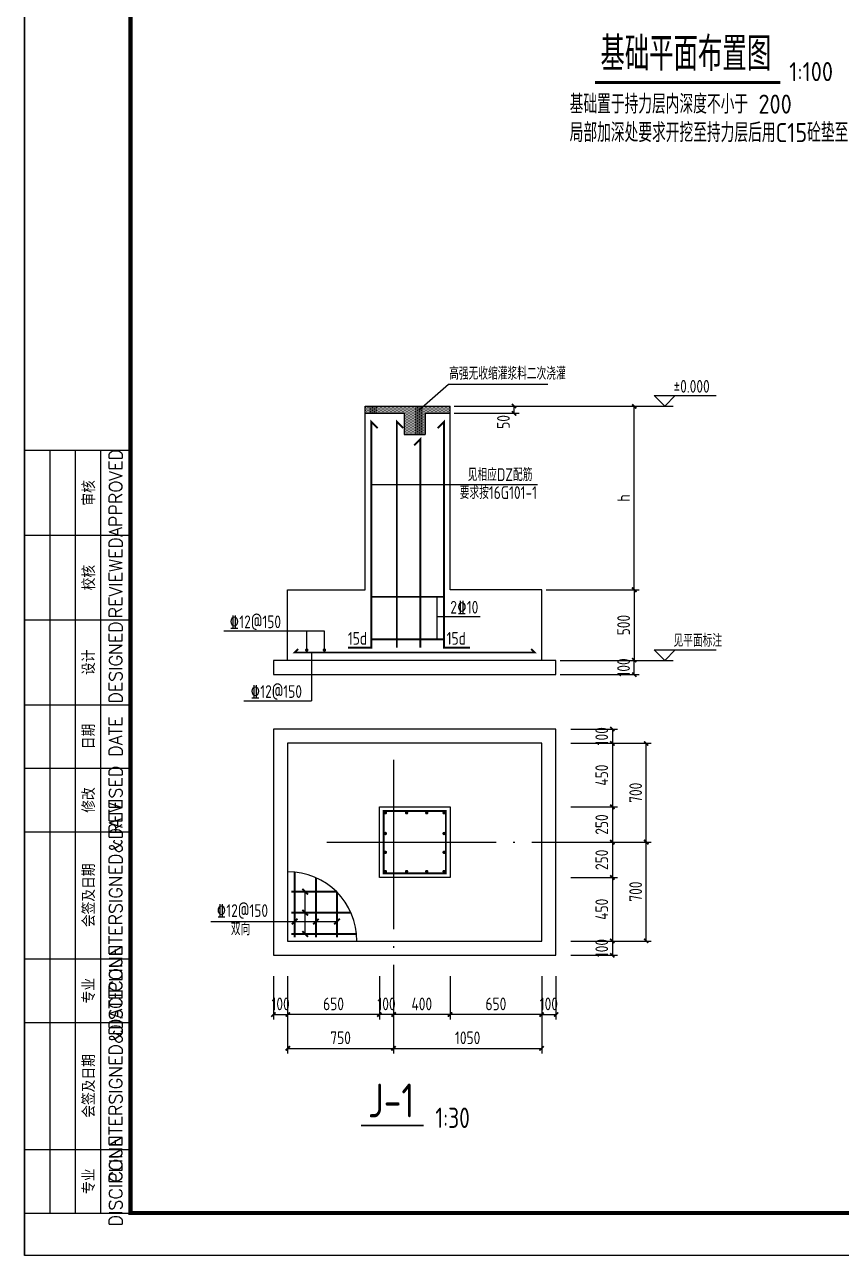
# Model space of a CAD drawing. Header units: millimetres. Extents: x 865974 to 875117, y 40174 to 44891.
# Drawn here: x 866921 to 867113.8, y 40173.6 to 40464.1 of the extents above; entities that cross this region are included whole.
import ezdxf
from ezdxf.enums import TextEntityAlignment as Align

# ---------------------------------------------------------------- set-up
doc = ezdxf.new("R2010")
doc.units = ezdxf.units.MM
doc.header["$LTSCALE"] = 1000
doc.header["$MEASUREMENT"] = 0
doc.linetypes.add('DOTE', pattern=[2.42, 2, -0.2, 0.02, -0.2])
for name, color, linetype in [('1505', 2, 'Continuous'), ('1525', 1, 'Continuous'), ('1526', 7, 'Continuous'), ('1527', 7, 'Continuous'), ('1530', 253, 'Continuous'), ('1534', 7, 'Continuous'), ('DIM', 7, 'Continuous'), ('DOTE', 1, 'DOTE'), ('NUM', 7, 'Continuous'), ('图名下划线', 7, 'Continuous'), ('文字', 7, 'Continuous'), ('构造柱', 3, 'Continuous')]:
    doc.layers.add(name, color=color, linetype=linetype)
doc.styles.add('ECEC_TK', font='txt_l.shx', dxfattribs={"bigfont": 'hztxt_l.shx'})
doc.styles.add('GBHZ', font='gbenor.shx', dxfattribs={"width": 0.9, "bigfont": 'gbcbig.shx'})
doc.dimstyles.new('Y30', dxfattribs={"dimscale": 0, "dimtxt": 3, "dimasz": 0.01, "dimexe": 1.2, "dimexo": 1, "dimgap": 1, "dimtad": 1, "dimdec": 0, "dimlfac": 30, "dimzin": 0, "dimdsep": 46, "dimtxsty": 'GBHZ', "dimblk1": 'DX', "dimblk2": 'DX', "dimsah": 1, "dimcen": 0.09, "dimdle": 1, "dimadec": 0, "dimazin": 0, "dimtfac": 1, "dimtdec": 0, "dimtix": 1, "dimtmove": 2, "dimatfit": 3, "dimldrblk": 'DX', "dimfxl": 0, "dimtolj": 1, "dimtzin": 0, "dimarcsym": 0})

# ---------------------------------------------------------------- blocks, each defined once
blk = doc.blocks.new('DX')
at = {"color": 0, "linetype": 'ByBlock', "const_width": 40}
blk.add_lwpolyline([(-54, -51), (46, 49)], dxfattribs=at)
blk = doc.blocks.new('*D596')
at = {"layer": 'Defpoints', "color": 0, "transparency": 16777216}
for p in [(866979.76, 40240.53), (866983.09, 40240.53), (866983.09, 40230.44)]:
    blk.add_point(p, dxfattribs=at)
at = {"layer": 'DIM', "color": 0, "lineweight": -2, "transparency": 16777216}
for p, q in [((866979.76, 40239.53), (866979.76, 40229.24)), ((866983.09, 40239.53), (866983.09, 40229.24)), ((866979.75, 40230.44), (866979.74, 40230.44)), ((866979.76, 40230.44), (866983.09, 40230.44)), ((866983.1, 40230.44), (866983.11, 40230.44))]:
    blk.add_line(p, q, dxfattribs=at)
at = {"layer": 'DIM', "color": 0, "lineweight": -2, "transparency": 16777216, "xscale": 0.01, "yscale": 0.01, "zscale": 0.01}
blk.add_blockref('DX', (866979.76, 40230.44), dxfattribs=at)
at = {"layer": 'DIM', "color": 0, "lineweight": -2, "transparency": 16777216, "xscale": 0.01, "yscale": 0.01, "zscale": 0.01, "rotation": 180}
blk.add_blockref('DX', (866983.09, 40230.44), dxfattribs=at)
at = {"layer": 'DIM', "color": 0, "transparency": 16777216, "insert": (866981.43, 40232.94), "char_height": 3, "attachment_point": 5, "style": 'GBHZ'}
blk.add_mtext('\\A1;100', dxfattribs=at)
blk = doc.blocks.new('*D597')
at = {"layer": 'Defpoints', "color": 0, "transparency": 16777216}
for p in [(867021.43, 40240.53), (867043.09, 40240.53), (867021.43, 40230.44)]:
    blk.add_point(p, dxfattribs=at)
at = {"layer": 'DIM', "color": 0, "lineweight": -2, "transparency": 16777216}
for p, q in [((867021.43, 40239.53), (867021.43, 40229.24)), ((867043.09, 40239.53), (867043.09, 40229.24)), ((867043.08, 40230.44), (867021.44, 40230.44))]:
    blk.add_line(p, q, dxfattribs=at)
at = {"layer": 'DIM', "color": 0, "lineweight": -2, "transparency": 16777216, "xscale": 0.01, "yscale": 0.01, "zscale": 0.01, "rotation": 180}
blk.add_blockref('DX', (867021.43, 40230.44), dxfattribs=at)
at = {"layer": 'DIM', "color": 0, "lineweight": -2, "transparency": 16777216, "xscale": 0.01, "yscale": 0.01, "zscale": 0.01}
blk.add_blockref('DX', (867043.09, 40230.44), dxfattribs=at)
at = {"layer": 'DIM', "color": 0, "transparency": 16777216, "insert": (867032.26, 40232.94), "char_height": 3, "attachment_point": 5, "style": 'GBHZ'}
blk.add_mtext('\\A1;650', dxfattribs=at)
blk = doc.blocks.new('*D598')
at = {"layer": 'Defpoints', "color": 0, "transparency": 16777216}
for p in [(867008.09, 40240.53), (867021.43, 40240.53), (867008.09, 40230.44)]:
    blk.add_point(p, dxfattribs=at)
at = {"layer": 'DIM', "color": 0, "lineweight": -2, "transparency": 16777216}
for p, q in [((867008.09, 40239.53), (867008.09, 40229.24)), ((867021.43, 40239.53), (867021.43, 40229.24)), ((867021.42, 40230.44), (867008.1, 40230.44))]:
    blk.add_line(p, q, dxfattribs=at)
at = {"layer": 'DIM', "color": 0, "lineweight": -2, "transparency": 16777216, "xscale": 0.01, "yscale": 0.01, "zscale": 0.01, "rotation": 180}
blk.add_blockref('DX', (867008.09, 40230.44), dxfattribs=at)
at = {"layer": 'DIM', "color": 0, "lineweight": -2, "transparency": 16777216, "xscale": 0.01, "yscale": 0.01, "zscale": 0.01}
blk.add_blockref('DX', (867021.43, 40230.44), dxfattribs=at)
at = {"layer": 'DIM', "color": 0, "transparency": 16777216, "insert": (867014.76, 40232.94), "char_height": 3, "attachment_point": 5, "style": 'GBHZ'}
blk.add_mtext('\\A1;400', dxfattribs=at)
blk = doc.blocks.new('*D599')
at = {"layer": 'Defpoints', "color": 0, "transparency": 16777216}
for p in [(867004.76, 40240.53), (867008.09, 40240.53), (867004.76, 40230.44)]:
    blk.add_point(p, dxfattribs=at)
at = {"layer": 'DIM', "color": 0, "lineweight": -2, "transparency": 16777216}
for p, q in [((867004.76, 40239.53), (867004.76, 40229.24)), ((867008.09, 40239.53), (867008.09, 40229.24)), ((867004.75, 40230.44), (867004.74, 40230.44)), ((867008.09, 40230.44), (867004.76, 40230.44)), ((867008.1, 40230.44), (867008.11, 40230.44))]:
    blk.add_line(p, q, dxfattribs=at)
at = {"layer": 'DIM', "color": 0, "lineweight": -2, "transparency": 16777216, "xscale": 0.01, "yscale": 0.01, "zscale": 0.01}
blk.add_blockref('DX', (867004.76, 40230.44), dxfattribs=at)
at = {"layer": 'DIM', "color": 0, "lineweight": -2, "transparency": 16777216, "xscale": 0.01, "yscale": 0.01, "zscale": 0.01, "rotation": 180}
blk.add_blockref('DX', (867008.09, 40230.44), dxfattribs=at)
at = {"layer": 'DIM', "color": 0, "transparency": 16777216, "insert": (867006.43, 40232.94), "char_height": 3, "attachment_point": 5, "style": 'GBHZ'}
blk.add_mtext('\\A1;100', dxfattribs=at)
blk = doc.blocks.new('*D600')
at = {"layer": 'Defpoints', "color": 0, "transparency": 16777216}
for p in [(866983.09, 40240.53), (867004.76, 40240.53), (866983.09, 40230.44)]:
    blk.add_point(p, dxfattribs=at)
at = {"layer": 'DIM', "color": 0, "lineweight": -2, "transparency": 16777216}
for p, q in [((866983.09, 40239.53), (866983.09, 40229.24)), ((867004.76, 40239.53), (867004.76, 40229.24)), ((867004.75, 40230.44), (866983.1, 40230.44))]:
    blk.add_line(p, q, dxfattribs=at)
at = {"layer": 'DIM', "color": 0, "lineweight": -2, "transparency": 16777216, "xscale": 0.01, "yscale": 0.01, "zscale": 0.01, "rotation": 180}
blk.add_blockref('DX', (866983.09, 40230.44), dxfattribs=at)
at = {"layer": 'DIM', "color": 0, "lineweight": -2, "transparency": 16777216, "xscale": 0.01, "yscale": 0.01, "zscale": 0.01}
blk.add_blockref('DX', (867004.76, 40230.44), dxfattribs=at)
at = {"layer": 'DIM', "color": 0, "transparency": 16777216, "insert": (866993.93, 40232.94), "char_height": 3, "attachment_point": 5, "style": 'GBHZ'}
blk.add_mtext('\\A1;650', dxfattribs=at)
blk = doc.blocks.new('*D601')
at = {"layer": 'Defpoints', "color": 0, "transparency": 16777216}
for p in [(867043.09, 40240.53), (867046.43, 40240.53), (867046.43, 40230.44)]:
    blk.add_point(p, dxfattribs=at)
at = {"layer": 'DIM', "color": 0, "lineweight": -2, "transparency": 16777216}
for p, q in [((867043.09, 40239.53), (867043.09, 40229.24)), ((867046.43, 40239.53), (867046.43, 40229.24)), ((867043.08, 40230.44), (867043.07, 40230.44)), ((867043.09, 40230.44), (867046.43, 40230.44)), ((867046.44, 40230.44), (867046.45, 40230.44))]:
    blk.add_line(p, q, dxfattribs=at)
at = {"layer": 'DIM', "color": 0, "lineweight": -2, "transparency": 16777216, "xscale": 0.01, "yscale": 0.01, "zscale": 0.01}
blk.add_blockref('DX', (867043.09, 40230.44), dxfattribs=at)
at = {"layer": 'DIM', "color": 0, "lineweight": -2, "transparency": 16777216, "xscale": 0.01, "yscale": 0.01, "zscale": 0.01, "rotation": 180}
blk.add_blockref('DX', (867046.43, 40230.44), dxfattribs=at)
at = {"layer": 'DIM', "color": 0, "transparency": 16777216, "insert": (867044.76, 40232.94), "char_height": 3, "attachment_point": 5, "style": 'GBHZ'}
blk.add_mtext('\\A1;100', dxfattribs=at)
blk = doc.blocks.new('*D602')
at = {"layer": 'Defpoints', "color": 0, "transparency": 16777216}
for p in [(866983.09, 40240.53), (867008.09, 40240.53), (867008.09, 40222.44)]:
    blk.add_point(p, dxfattribs=at)
at = {"layer": 'DIM', "color": 0, "lineweight": -2, "transparency": 16777216}
for p, q in [((866983.09, 40239.53), (866983.09, 40221.24)), ((867008.09, 40239.53), (867008.09, 40221.24)), ((866983.1, 40222.44), (867008.08, 40222.44))]:
    blk.add_line(p, q, dxfattribs=at)
at = {"layer": 'DIM', "color": 0, "lineweight": -2, "transparency": 16777216, "xscale": 0.01, "yscale": 0.01, "zscale": 0.01, "rotation": 180}
blk.add_blockref('DX', (866983.09, 40222.44), dxfattribs=at)
at = {"layer": 'DIM', "color": 0, "lineweight": -2, "transparency": 16777216, "xscale": 0.01, "yscale": 0.01, "zscale": 0.01}
blk.add_blockref('DX', (867008.09, 40222.44), dxfattribs=at)
at = {"layer": 'DIM', "color": 0, "transparency": 16777216, "insert": (866995.59, 40224.94), "char_height": 3, "attachment_point": 5, "style": 'GBHZ'}
blk.add_mtext('\\A1;750', dxfattribs=at)
blk = doc.blocks.new('*D603')
at = {"layer": 'Defpoints', "color": 0, "transparency": 16777216}
for p in [(867008.09, 40240.53), (867043.09, 40240.53), (867043.09, 40222.44)]:
    blk.add_point(p, dxfattribs=at)
at = {"layer": 'DIM', "color": 0, "lineweight": -2, "transparency": 16777216}
for p, q in [((867008.09, 40239.53), (867008.09, 40221.24)), ((867043.09, 40239.53), (867043.09, 40221.24)), ((867008.1, 40222.44), (867043.08, 40222.44))]:
    blk.add_line(p, q, dxfattribs=at)
at = {"layer": 'DIM', "color": 0, "lineweight": -2, "transparency": 16777216, "xscale": 0.01, "yscale": 0.01, "zscale": 0.01, "rotation": 180}
blk.add_blockref('DX', (867008.09, 40222.44), dxfattribs=at)
at = {"layer": 'DIM', "color": 0, "lineweight": -2, "transparency": 16777216, "xscale": 0.01, "yscale": 0.01, "zscale": 0.01}
blk.add_blockref('DX', (867043.09, 40222.44), dxfattribs=at)
at = {"layer": 'DIM', "color": 0, "transparency": 16777216, "insert": (867025.59, 40224.94), "char_height": 3, "attachment_point": 5, "style": 'GBHZ'}
blk.add_mtext('\\A1;1050', dxfattribs=at)
blk = doc.blocks.new('*D604')
at = {"layer": 'Defpoints', "color": 0, "transparency": 16777216}
for p in [(867048.93, 40297.79), (867048.93, 40294.46), (867059.75, 40294.46)]:
    blk.add_point(p, dxfattribs=at)
at = {"layer": 'DIM', "color": 0, "lineweight": -2, "transparency": 16777216}
for p, q in [((867049.93, 40297.79), (867060.95, 40297.79)), ((867059.75, 40297.8), (867059.75, 40297.81)), ((867059.75, 40297.79), (867059.75, 40294.46)), ((867049.93, 40294.46), (867060.95, 40294.46)), ((867059.75, 40294.45), (867059.75, 40294.44))]:
    blk.add_line(p, q, dxfattribs=at)
at = {"layer": 'DIM', "color": 0, "lineweight": -2, "transparency": 16777216, "xscale": 0.01, "yscale": 0.01, "zscale": 0.01}
for p, rotation in [((867059.75, 40297.79), 270), ((867059.75, 40294.46), 90)]:
    blk.add_blockref('DX', p, dxfattribs=dict(at, rotation=rotation))
at = {"layer": 'DIM', "color": 0, "transparency": 16777216, "insert": (867057.25, 40296.13), "char_height": 3, "attachment_point": 5, "rotation": 90, "style": 'GBHZ'}
blk.add_mtext('\\A1;100', dxfattribs=at)
blk = doc.blocks.new('*D605')
at = {"layer": 'Defpoints', "color": 0, "transparency": 16777216}
for p in [(867048.93, 40294.46), (867048.93, 40279.46), (867059.75, 40279.46)]:
    blk.add_point(p, dxfattribs=at)
at = {"layer": 'DIM', "color": 0, "lineweight": -2, "transparency": 16777216}
for p, q in [((867049.93, 40294.46), (867060.95, 40294.46)), ((867059.75, 40294.45), (867059.75, 40279.47)), ((867049.93, 40279.46), (867060.95, 40279.46))]:
    blk.add_line(p, q, dxfattribs=at)
at = {"layer": 'DIM', "color": 0, "lineweight": -2, "transparency": 16777216, "xscale": 0.01, "yscale": 0.01, "zscale": 0.01}
for p, rotation in [((867059.75, 40294.46), 90), ((867059.75, 40279.46), 270)]:
    blk.add_blockref('DX', p, dxfattribs=dict(at, rotation=rotation))
at = {"layer": 'DIM', "color": 0, "transparency": 16777216, "insert": (867057.25, 40286.96), "char_height": 3, "attachment_point": 5, "rotation": 90, "style": 'GBHZ'}
blk.add_mtext('\\A1;450', dxfattribs=at)
blk = doc.blocks.new('*D606')
at = {"layer": 'Defpoints', "color": 0, "transparency": 16777216}
for p in [(867048.93, 40279.46), (867048.93, 40271.13), (867059.75, 40271.13)]:
    blk.add_point(p, dxfattribs=at)
at = {"layer": 'DIM', "color": 0, "lineweight": -2, "transparency": 16777216}
for p, q in [((867049.93, 40279.46), (867060.95, 40279.46)), ((867059.75, 40279.45), (867059.75, 40271.14)), ((867049.93, 40271.13), (867060.95, 40271.13))]:
    blk.add_line(p, q, dxfattribs=at)
at = {"layer": 'DIM', "color": 0, "lineweight": -2, "transparency": 16777216, "xscale": 0.01, "yscale": 0.01, "zscale": 0.01}
for p, rotation in [((867059.75, 40279.46), 90), ((867059.75, 40271.13), 270)]:
    blk.add_blockref('DX', p, dxfattribs=dict(at, rotation=rotation))
at = {"layer": 'DIM', "color": 0, "transparency": 16777216, "insert": (867057.25, 40275.29), "char_height": 3, "attachment_point": 5, "rotation": 90, "style": 'GBHZ'}
blk.add_mtext('\\A1;250', dxfattribs=at)
blk = doc.blocks.new('*D607')
at = {"layer": 'Defpoints', "color": 0, "transparency": 16777216}
for p in [(867048.93, 40271.13), (867048.93, 40262.79), (867059.75, 40262.79)]:
    blk.add_point(p, dxfattribs=at)
at = {"layer": 'DIM', "color": 0, "lineweight": -2, "transparency": 16777216}
for p, q in [((867049.93, 40271.13), (867060.95, 40271.13)), ((867059.75, 40271.12), (867059.75, 40262.8)), ((867049.93, 40262.79), (867060.95, 40262.79))]:
    blk.add_line(p, q, dxfattribs=at)
at = {"layer": 'DIM', "color": 0, "lineweight": -2, "transparency": 16777216, "xscale": 0.01, "yscale": 0.01, "zscale": 0.01}
for p, rotation in [((867059.75, 40271.13), 90), ((867059.75, 40262.79), 270)]:
    blk.add_blockref('DX', p, dxfattribs=dict(at, rotation=rotation))
at = {"layer": 'DIM', "color": 0, "transparency": 16777216, "insert": (867057.25, 40266.96), "char_height": 3, "attachment_point": 5, "rotation": 90, "style": 'GBHZ'}
blk.add_mtext('\\A1;250', dxfattribs=at)
blk = doc.blocks.new('*D608')
at = {"layer": 'Defpoints', "color": 0, "transparency": 16777216}
for p in [(867048.93, 40262.79), (867048.93, 40247.79), (867059.75, 40247.79)]:
    blk.add_point(p, dxfattribs=at)
at = {"layer": 'DIM', "color": 0, "lineweight": -2, "transparency": 16777216}
for p, q in [((867049.93, 40262.79), (867060.95, 40262.79)), ((867059.75, 40262.78), (867059.75, 40247.8)), ((867049.93, 40247.79), (867060.95, 40247.79))]:
    blk.add_line(p, q, dxfattribs=at)
at = {"layer": 'DIM', "color": 0, "lineweight": -2, "transparency": 16777216, "xscale": 0.01, "yscale": 0.01, "zscale": 0.01}
for p, rotation in [((867059.75, 40262.79), 90), ((867059.75, 40247.79), 270)]:
    blk.add_blockref('DX', p, dxfattribs=dict(at, rotation=rotation))
at = {"layer": 'DIM', "color": 0, "transparency": 16777216, "insert": (867057.25, 40255.29), "char_height": 3, "attachment_point": 5, "rotation": 90, "style": 'GBHZ'}
blk.add_mtext('\\A1;450', dxfattribs=at)
blk = doc.blocks.new('*D609')
at = {"layer": 'Defpoints', "color": 0, "transparency": 16777216}
for p in [(867048.93, 40247.79), (867048.93, 40244.46), (867059.75, 40244.46)]:
    blk.add_point(p, dxfattribs=at)
at = {"layer": 'DIM', "color": 0, "lineweight": -2, "transparency": 16777216}
for p, q in [((867049.93, 40247.79), (867060.95, 40247.79)), ((867059.75, 40247.8), (867059.75, 40247.81)), ((867059.75, 40247.79), (867059.75, 40244.46)), ((867049.93, 40244.46), (867060.95, 40244.46)), ((867059.75, 40244.45), (867059.75, 40244.44))]:
    blk.add_line(p, q, dxfattribs=at)
at = {"layer": 'DIM', "color": 0, "lineweight": -2, "transparency": 16777216, "xscale": 0.01, "yscale": 0.01, "zscale": 0.01}
for p, rotation in [((867059.75, 40247.79), 270), ((867059.75, 40244.46), 90)]:
    blk.add_blockref('DX', p, dxfattribs=dict(at, rotation=rotation))
at = {"layer": 'DIM', "color": 0, "transparency": 16777216, "insert": (867057.25, 40246.13), "char_height": 3, "attachment_point": 5, "rotation": 90, "style": 'GBHZ'}
blk.add_mtext('\\A1;100', dxfattribs=at)
blk = doc.blocks.new('*D610')
at = {"layer": 'Defpoints', "color": 0, "transparency": 16777216}
for p in [(867048.93, 40271.13), (867067.75, 40271.13), (867048.93, 40247.79)]:
    blk.add_point(p, dxfattribs=at)
at = {"layer": 'DIM', "color": 0, "lineweight": -2, "transparency": 16777216}
for p, q in [((867049.93, 40271.13), (867068.95, 40271.13)), ((867067.75, 40247.8), (867067.75, 40271.12)), ((867049.93, 40247.79), (867068.95, 40247.79))]:
    blk.add_line(p, q, dxfattribs=at)
at = {"layer": 'DIM', "color": 0, "lineweight": -2, "transparency": 16777216, "xscale": 0.01, "yscale": 0.01, "zscale": 0.01}
for p, rotation in [((867067.75, 40271.13), 90), ((867067.75, 40247.79), 270)]:
    blk.add_blockref('DX', p, dxfattribs=dict(at, rotation=rotation))
at = {"layer": 'DIM', "color": 0, "transparency": 16777216, "insert": (867065.25, 40259.46), "char_height": 3, "attachment_point": 5, "rotation": 90, "style": 'GBHZ'}
blk.add_mtext('\\A1;700', dxfattribs=at)
blk = doc.blocks.new('*D611')
at = {"layer": 'Defpoints', "color": 0, "transparency": 16777216}
for p in [(867048.93, 40294.46), (867067.75, 40294.46), (867048.93, 40271.13)]:
    blk.add_point(p, dxfattribs=at)
at = {"layer": 'DIM', "color": 0, "lineweight": -2, "transparency": 16777216}
for p, q in [((867049.93, 40294.46), (867068.95, 40294.46)), ((867067.75, 40271.14), (867067.75, 40294.45)), ((867049.93, 40271.13), (867068.95, 40271.13))]:
    blk.add_line(p, q, dxfattribs=at)
at = {"layer": 'DIM', "color": 0, "lineweight": -2, "transparency": 16777216, "xscale": 0.01, "yscale": 0.01, "zscale": 0.01}
for p, rotation in [((867067.75, 40294.46), 90), ((867067.75, 40271.13), 270)]:
    blk.add_blockref('DX', p, dxfattribs=dict(at, rotation=rotation))
at = {"layer": 'DIM', "color": 0, "transparency": 16777216, "insert": (867065.25, 40282.79), "char_height": 3, "attachment_point": 5, "rotation": 90, "style": 'GBHZ'}
blk.add_mtext('\\A1;700', dxfattribs=at)
blk = doc.blocks.new('*D592')
at = {"layer": 'Defpoints', "color": 0, "transparency": 16777216}
for p in [(867046.43, 40314.03), (867064.91, 40314.03), (867046.43, 40310.7)]:
    blk.add_point(p, dxfattribs=at)
at = {"layer": 'DIM', "color": 0, "lineweight": -2, "transparency": 16777216}
for p, q in [((867047.43, 40314.03), (867066.11, 40314.03)), ((867064.91, 40314.04), (867064.91, 40314.05)), ((867064.91, 40310.7), (867064.91, 40314.03)), ((867047.43, 40310.7), (867066.11, 40310.7)), ((867064.91, 40310.69), (867064.91, 40310.68))]:
    blk.add_line(p, q, dxfattribs=at)
at = {"layer": 'DIM', "color": 0, "lineweight": -2, "transparency": 16777216, "xscale": 0.01, "yscale": 0.01, "zscale": 0.01}
for p, rotation in [((867064.91, 40314.03), 270), ((867064.91, 40310.7), 90)]:
    blk.add_blockref('DX', p, dxfattribs=dict(at, rotation=rotation))
at = {"layer": 'DIM', "color": 0, "transparency": 16777216, "insert": (867062.41, 40312.37), "char_height": 3, "attachment_point": 5, "rotation": 90, "style": 'GBHZ'}
blk.add_mtext('\\A1;100', dxfattribs=at)
blk = doc.blocks.new('*D593')
at = {"layer": 'Defpoints', "color": 0, "transparency": 16777216}
for p in [(867034.02, 40374.03), (867064.91, 40374.03), (867043.09, 40330.7)]:
    blk.add_point(p, dxfattribs=at)
at = {"layer": 'DIM', "color": 0, "lineweight": -2, "transparency": 16777216}
for p, q in [((867035.02, 40374.03), (867066.11, 40374.03)), ((867064.91, 40330.71), (867064.91, 40374.02)), ((867044.09, 40330.7), (867066.11, 40330.7))]:
    blk.add_line(p, q, dxfattribs=at)
at = {"layer": 'DIM', "color": 0, "lineweight": -2, "transparency": 16777216, "xscale": 0.01, "yscale": 0.01, "zscale": 0.01}
for p, rotation in [((867064.91, 40374.03), 90), ((867064.91, 40330.7), 270)]:
    blk.add_blockref('DX', p, dxfattribs=dict(at, rotation=rotation))
at = {"layer": 'DIM', "color": 0, "transparency": 16777216, "insert": (867062.41, 40352.37), "char_height": 3, "attachment_point": 5, "rotation": 90, "style": 'GBHZ'}
blk.add_mtext('\\A1;h', dxfattribs=at)
blk = doc.blocks.new('*D594')
at = {"layer": 'Defpoints', "color": 0, "transparency": 16777216}
for p in [(867021.43, 40374.03), (867021.43, 40372.37), (867036.53, 40372.37)]:
    blk.add_point(p, dxfattribs=at)
at = {"layer": 'DIM', "color": 0, "lineweight": -2, "transparency": 16777216}
for p, q in [((867022.43, 40374.03), (867037.73, 40374.03)), ((867022.43, 40372.37), (867037.73, 40372.37)), ((867036.53, 40374.04), (867036.53, 40374.05)), ((867036.53, 40374.03), (867036.53, 40372.37)), ((867036.53, 40372.36), (867036.53, 40372.35))]:
    blk.add_line(p, q, dxfattribs=at)
at = {"layer": 'DIM', "color": 0, "lineweight": -2, "transparency": 16777216, "xscale": 0.01, "yscale": 0.01, "zscale": 0.01}
for p, rotation in [((867036.53, 40374.03), 270), ((867036.53, 40372.37), 90)]:
    blk.add_blockref('DX', p, dxfattribs=dict(at, rotation=rotation))
at = {"layer": 'DIM', "color": 0, "transparency": 16777216, "insert": (867034.03, 40370.33), "char_height": 3, "attachment_point": 5, "rotation": 90, "style": 'GBHZ'}
blk.add_mtext('\\A1;50', dxfattribs=at)
blk = doc.blocks.new('*D595')
at = {"layer": 'Defpoints', "color": 0, "transparency": 16777216}
for p in [(867043.09, 40330.7), (867046.43, 40314.03), (867064.91, 40314.03)]:
    blk.add_point(p, dxfattribs=at)
at = {"layer": 'DIM', "color": 0, "lineweight": -2, "transparency": 16777216}
for p, q in [((867044.09, 40330.7), (867066.11, 40330.7)), ((867064.91, 40330.69), (867064.91, 40314.04)), ((867047.43, 40314.03), (867066.11, 40314.03))]:
    blk.add_line(p, q, dxfattribs=at)
at = {"layer": 'DIM', "color": 0, "lineweight": -2, "transparency": 16777216, "xscale": 0.01, "yscale": 0.01, "zscale": 0.01}
for p, rotation in [((867064.91, 40330.7), 90), ((867064.91, 40314.03), 270)]:
    blk.add_blockref('DX', p, dxfattribs=dict(at, rotation=rotation))
at = {"layer": 'DIM', "color": 0, "transparency": 16777216, "insert": (867062.41, 40322.37), "char_height": 3, "attachment_point": 5, "rotation": 90, "style": 'GBHZ'}
blk.add_mtext('\\A1;500', dxfattribs=at)

msp = doc.modelspace()

# ---------------------------------------------------------------- hatches: boundary and pattern name
at = {"layer": '构造柱'}
h = msp.add_hatch(dxfattribs=at)
h.set_pattern_fill('DOTS', color=256, scale=5, style=0)
h.set_pattern_definition([(0, (0, -950.02623), (0.15625, 0.3125), [0, -0.3125])])
h.paths.add_polyline_path([(867015.594, 40372.368), (867021.428, 40372.368), (867021.428, 40374.035), (867001.428, 40374.035), (867001.428, 40372.368), (867010.594, 40372.368), (867010.594, 40367.368), (867015.594, 40367.368)])

# ---------------------------------------------------------------- linework, layer by layer
for p, q in [((866920.988, 40173.578), (866920.988, 40767.578)), ((866920.988, 40767.578), (866920.988, 40173.578)), ((867014.114, 40373.2, 40.505), (867021.058, 40379.252, 40.505)), ((867021.058, 40379.252, 40.505), (867044.499, 40379.252, 40.505)), ((866926.988, 40183.578), (866926.988, 40363.578)), ((866932.988, 40183.578), (866932.988, 40363.578)), ((866938.988, 40183.578), (866938.988, 40363.578)), ((866920.988, 40343.578), (866945.988, 40343.578)), ((866920.988, 40323.578), (866945.988, 40323.578)), ((866920.988, 40303.578), (866945.988, 40303.578)), ((866920.988, 40288.578), (866945.988, 40288.578)), ((866920.988, 40273.578), (866945.988, 40273.578)), ((866920.988, 40243.578), (866945.988, 40243.578)), ((866920.988, 40228.578), (866945.988, 40228.578)), ((866920.988, 40198.578), (866945.988, 40198.578)), ((867761.988, 40173.578), (866920.988, 40173.578))]:
    msp.add_line(p, q)
at = {"color": 0, "const_width": 1}
msp.add_lwpolyline([(867751.988, 40183.578), (866945.988, 40183.578), (866945.988, 40757.578), (867751.988, 40757.578)], close=True, dxfattribs=at)
at = {"const_width": 0.667}
msp.add_lwpolyline([(867055.68, 40450.445), (867099.446, 40450.445)], dxfattribs=at)
msp.add_lwpolyline([(866920.988, 40363.578), (866920.988, 40183.578), (866945.988, 40183.578), (866945.988, 40363.578)], close=True)
at = {"layer": '1505'}
for p, q in [((867001.428, 40374.035), (867021.428, 40374.035)), ((867001.428, 40330.702), (867001.428, 40374.035)), ((867001.428, 40372.368), (867010.594, 40372.368)), ((867010.594, 40372.368), (867010.594, 40367.368)), ((867015.594, 40372.368), (867021.428, 40372.368)), ((867015.594, 40372.368), (867015.594, 40367.368)), ((867021.428, 40330.702), (867021.428, 40374.035)), ((867010.594, 40367.368), (867015.594, 40367.368)), ((866983.094, 40314.035), (866983.094, 40330.702)), ((866983.094, 40330.702), (867001.428, 40330.702))]:
    msp.add_line(p, q, dxfattribs=at)
for points in [[(867043.094, 40314.035), (867043.094, 40330.702), (867021.428, 40330.702)], [(866979.761, 40310.702), (867046.428, 40310.702), (867046.428, 40314.035), (866979.761, 40314.035), (866979.761, 40310.702)], [(866979.761, 40297.792), (866979.761, 40244.459), (867046.428, 40244.459), (867046.428, 40297.792), (866979.761, 40297.792)], [(866983.094, 40294.459), (866983.094, 40247.792), (867043.094, 40247.792), (867043.094, 40294.459), (866983.094, 40294.459)]]:
    msp.add_lwpolyline(points, dxfattribs=at)
msp.add_lwpolyline([(867021.428, 40279.459), (867021.428, 40262.792), (867004.761, 40262.792), (867004.761, 40279.459)], close=True, dxfattribs=at)
msp.add_arc((866983.094, 40247.792), 16.363, 0, 90, dxfattribs=at)
at = {"layer": '1525', "const_width": 0.45}
for points in [[(867004.328, 40368.868), (867002.828, 40370.368), (867002.828, 40317.035), (866997.358, 40317.035)], [(867008.877, 40317.035), (867008.877, 40370.398), (867010.377, 40368.898)], [(867018.528, 40368.868), (867020.028, 40370.368), (867020.028, 40317.035), (867026.153, 40317.035)], [(867014.435, 40317.035), (867014.435, 40366.3), (867012.935, 40364.8)], [(867002.828, 40329.035), (867020.028, 40329.035)], [(867002.828, 40319.035), (867020.028, 40319.035)], [(866985.594, 40316.735), (866984.761, 40315.902), (867041.428, 40315.902), (867040.594, 40316.735)], [(867005.761, 40263.792), (867005.761, 40278.459), (867020.428, 40278.459), (867020.428, 40263.792), (867005.761, 40263.792)], [(866984.761, 40248.625), (866984.761, 40264.07)], [(866989.761, 40248.625), (866989.761, 40262.735)], [(866983.928, 40259.459), (866994.568, 40259.459)], [(866994.761, 40248.625), (866994.761, 40259.265)], [(866983.928, 40254.459), (866998.038, 40254.459)], [(866983.928, 40249.459), (866999.372, 40249.459)]]:
    msp.add_lwpolyline(points, dxfattribs=at)
at = {"layer": '1525', "const_width": 0.4}
for points in [[(866987.794, 40316.485, 1), (866987.394, 40316.485, 1), (866987.794, 40316.485, 1)], [(866991.961, 40316.485, 1), (866991.561, 40316.485, 1), (866991.961, 40316.485, 1)], [(867006.161, 40277.858, -1), (867006.161, 40278.259, -1), (867006.161, 40277.858, -1)], [(867011.164, 40277.858, 1), (867011.164, 40278.259, 1), (867011.164, 40277.858, 1)], [(867015.942, 40277.858, -1), (867015.942, 40278.259, -1), (867015.942, 40277.858, -1)], [(867020.028, 40277.858, -1), (867020.028, 40278.259, -1), (867020.028, 40277.858, -1)], [(867006.161, 40272.968, -1), (867006.161, 40273.368, -1), (867006.161, 40272.968, -1)], [(867020.028, 40272.968, -1), (867020.028, 40273.368, -1), (867020.028, 40272.968, -1)], [(867006.161, 40268.526, -1), (867006.161, 40268.926, -1), (867006.161, 40268.526, -1)], [(867020.028, 40268.526, -1), (867020.028, 40268.926, -1), (867020.028, 40268.526, -1)], [(867006.161, 40263.992, -1), (867006.161, 40264.392, -1), (867006.161, 40263.992, -1)], [(867011.164, 40263.992, 1), (867011.164, 40264.392, 1), (867011.164, 40263.992, 1)], [(867015.942, 40263.992, -1), (867015.942, 40264.392, -1), (867015.942, 40263.992, -1)], [(867020.028, 40263.992, -1), (867020.028, 40264.392, -1), (867020.028, 40263.992, -1)]]:
    msp.add_lwpolyline(points, format="xyb", dxfattribs=at)
at = {"layer": '1526'}
for p, q in [((866991.761, 40320.941), (866968.03, 40320.941)), ((866987.594, 40316.485), (866987.594, 40320.941)), ((866991.761, 40316.485), (866991.761, 40320.941)), ((866988.761, 40315.902), (866988.761, 40304.481)), ((866972.754, 40304.481), (866988.761, 40304.481)), ((866987.215, 40249.459), (866987.215, 40259.459)), ((866964.923, 40252.384), (866994.761, 40252.384))]:
    msp.add_line(p, q, dxfattribs=at)
at = {"layer": '1527', "const_width": 0.45}
for points in [[(866986.549, 40260.125), (866987.882, 40258.792)], [(866986.549, 40255.125), (866987.882, 40253.792)], [(866984.094, 40251.718), (866985.428, 40253.051)], [(866989.094, 40251.718), (866990.428, 40253.051)], [(866994.094, 40251.718), (866995.428, 40253.051)], [(866986.549, 40250.125), (866987.882, 40248.792)]]:
    msp.add_lwpolyline(points, dxfattribs=at)
at = {"layer": '1530'}
for p, q in [((867002.828, 40355.554), (867042.084, 40355.554)), ((867018.278, 40329.035), (867018.278, 40319.035)), ((867018.278, 40324.396), (867028.51, 40324.396)), ((867066.109, 40314.035), (867074.109, 40314.035))]:
    msp.add_line(p, q, dxfattribs=at)
at = {"layer": '1534'}
msp.add_line((867066.109, 40374.035), (867074.109, 40374.035), dxfattribs=at)
for points in [[(867074.609, 40376.535), (867072.109, 40374.035), (867069.609, 40376.535), (867084.268, 40376.535)], [(867074.609, 40316.535), (867072.109, 40314.035), (867069.609, 40316.535), (867084.268, 40316.535)]]:
    msp.add_lwpolyline(points, dxfattribs=at)
at = {"layer": 'DOTE', "linetype": 'DOTE', "ltscale": 0.02}
for p, q in [((867008.094, 40290.582), (867008.094, 40225.88)), ((866992.345, 40271.125), (867057.055, 40271.125))]:
    msp.add_line(p, q, dxfattribs=at)
at = {"layer": '文字', "color": 6, "const_width": 0.4}
msp.add_lwpolyline([(867000.401, 40204.248), (867015.199, 40204.248)], dxfattribs=at)

# ---------------------------------------------------------------- texts
at = {"ltscale": 2, "style": 'GBHZ'}
msp.add_text('1:100', height=4.5, rotation=0.20444, dxfattribs=at).set_placement((867101.522, 40450.75))
at = {"style": 'GBHZ'}
for s, p in [('基础置于持力层内深度不小于 200', (867049.683, 40443.111)), ('局部加深处要求开挖至持力层后用C15砼垫至设计标高', (867049.683, 40436.383))]:
    msp.add_text(s, height=4.5, dxfattribs=at).set_placement(p)
at = {"style": 'ECEC_TK'}
for s, p in [('APPROVED', (866942.488, 40353.578)), ('审核', (866935.988, 40353.578)), ('REVIEWED', (866942.488, 40333.578)), ('校核', (866935.988, 40333.578)), ('DESIGNED', (866942.488, 40313.578)), ('设计', (866935.988, 40313.578)), ('日期', (866935.988, 40296.078)), ('DATE', (866942.488, 40296.078)), ('REVISED', (866942.488, 40281.078)), ('修改', (866935.988, 40281.078)), ('COUNTERSIGNED&DATE', (866942.488, 40258.578)), ('会签及日期', (866935.988, 40258.578)), ('DISCIPLINE', (866942.488, 40236.078)), ('专业', (866935.988, 40236.078)), ('COUNTERSIGNED&DATE', (866942.488, 40213.578)), ('会签及日期', (866935.988, 40213.578)), ('DISCIPLINE', (866942.488, 40191.078)), ('专业', (866935.988, 40191.078))]:
    msp.add_text(s, height=3, rotation=90, dxfattribs=at).set_placement(p, align=Align.MIDDLE)
at = {"layer": '1526', "style": 'GBHZ', "width": 0.9}
for s, p in [('2%%13210', (867021.497, 40325.085)), ('%%13212@150', (866969.36, 40321.641)), ('%%13212@150', (866974.304, 40305.181)), ('%%13212@150', (866966.301, 40253.47)), ('双向', (866969.685, 40249.141))]:
    msp.add_text(s, height=3, dxfattribs=at).set_placement(p)
at = {"layer": '1530', "style": 'GBHZ', "width": 0.9}
for p in [(866997.315, 40317.735), (867020.64, 40317.735)]:
    msp.add_text('15d', height=3, dxfattribs=at).set_placement(p)
at = {"layer": '1534', "style": 'GBHZ', "width": 0.9}
for s, p in [('高强无收缩灌浆料二次浇灌', (867021.207, 40380.277, 40.505)), ('%%P0.000', (867074.193, 40377.235)), ('见平面标注', (867074.193, 40317.235))]:
    msp.add_text(s, height=3, dxfattribs=at).set_placement(p)
at = {"layer": 'NUM', "style": 'GBHZ'}
msp.add_text('基础平面布置图', height=8, dxfattribs=at).set_placement((867056.935, 40453.218))
at = {"layer": '图名下划线', "style": 'GBHZ', "width": 0.9}
for s, p in [('见相应DZ配筋', (867025.615, 40356.385)), ('要求按16G101-1', (867023.709, 40352.14))]:
    msp.add_text(s, height=3, dxfattribs=at).set_placement(p)
at = {"layer": '文字', "color": 6, "style": 'GBHZ', "width": 0.9}
for s, height, p in [('J-1', 8, (867002.058, 40206.152)), ('1:30', 4.8, (867017.954, 40203.661))]:
    msp.add_text(s, height=height, dxfattribs=at).set_placement(p)

# ---------------------------------------------------------------- dimensions: what is measured, and where the dimension line sits
at = {"layer": 'DIM'}
dim = msp.add_linear_dim(base=(867036.529, 40372.368), p1=(867021.428, 40374.035), p2=(867021.428, 40372.368), angle=90, dimstyle='Y30', override={"dimscale": 1}, dxfattribs=at)
dim.commit()
dim.dimension.update_dxf_attribs({"geometry": '*D594', "text_midpoint": (867034.029, 40370.33), "dimtype": 160})
dim = msp.add_linear_dim(base=(867064.909, 40374.035), p1=(867043.094, 40330.702), p2=(867034.016, 40374.035), angle=90, text='h', dimstyle='Y30', override={"dimscale": 1}, dxfattribs=at)
dim.commit()
dim.dimension.update_dxf_attribs({"geometry": '*D593', "text_midpoint": (867062.409, 40352.368)})
for base, p1, p2, angle, picture, middle in [((867064.909, 40314.035), (867043.094, 40330.702), (867046.428, 40314.035), 90, '*D595', (867062.409, 40322.368)), ((867064.909, 40314.035), (867046.428, 40310.702), (867046.428, 40314.035), 90, '*D592', (867062.409, 40312.368)), ((867059.749, 40294.459), (867048.928, 40297.792), (867048.928, 40294.459), 270, '*D604', (867057.249, 40296.125)), ((867059.749, 40279.459), (867048.928, 40294.459), (867048.928, 40279.459), 270, '*D605', (867057.249, 40286.959)), ((867067.749, 40294.459), (867048.928, 40271.125), (867048.928, 40294.459), 270, '*D611', (867065.249, 40282.792)), ((867059.749, 40271.125), (867048.928, 40279.459), (867048.928, 40271.125), 270, '*D606', (867057.249, 40275.292)), ((867059.749, 40262.792), (867048.928, 40271.125), (867048.928, 40262.792), 270, '*D607', (867057.249, 40266.959)), ((867067.749, 40271.125), (867048.928, 40247.792), (867048.928, 40271.125), 270, '*D610', (867065.249, 40259.459)), ((867059.749, 40247.792), (867048.928, 40262.792), (867048.928, 40247.792), 270, '*D608', (867057.249, 40255.292)), ((867059.749, 40244.459), (867048.928, 40247.792), (867048.928, 40244.459), 270, '*D609', (867057.249, 40246.125)), ((866983.094, 40230.435), (867004.761, 40240.532), (866983.094, 40240.532), 180, '*D600', (866993.928, 40232.935)), ((867008.094, 40222.435), (866983.094, 40240.532), (867008.094, 40240.532), 180, '*D602', (866995.594, 40224.935)), ((867004.761, 40230.435), (867008.094, 40240.532), (867004.761, 40240.532), 180, '*D599', (867006.428, 40232.935)), ((867008.094, 40230.435), (867021.428, 40240.532), (867008.094, 40240.532), 180, '*D598', (867014.761, 40232.935)), ((867043.094, 40222.435), (867008.094, 40240.532), (867043.094, 40240.532), 180, '*D603', (867025.594, 40224.935)), ((867021.428, 40230.435), (867043.094, 40240.532), (867021.428, 40240.532), 180, '*D597', (867032.261, 40232.935))]:
    dim = msp.add_linear_dim(base=base, p1=p1, p2=p2, angle=angle, dimstyle='Y30', override={"dimscale": 1}, dxfattribs=at)
    dim.commit()
    dim.dimension.update_dxf_attribs({"geometry": picture, "text_midpoint": middle})
for base, p1, p2, picture, middle in [((866983.094, 40230.435), (866979.761, 40240.532), (866983.094, 40240.532), '*D596', (866981.428, 40232.935)), ((867046.428, 40230.435), (867043.094, 40240.532), (867046.428, 40240.532), '*D601', (867044.761, 40232.935))]:
    dim = msp.add_linear_dim(base=base, p1=p1, p2=p2, dimstyle='Y30', override={"dimscale": 1}, dxfattribs=at)
    dim.commit()
    dim.dimension.update_dxf_attribs({"geometry": picture, "text_midpoint": middle})

doc.saveas('drawing.dxf')
